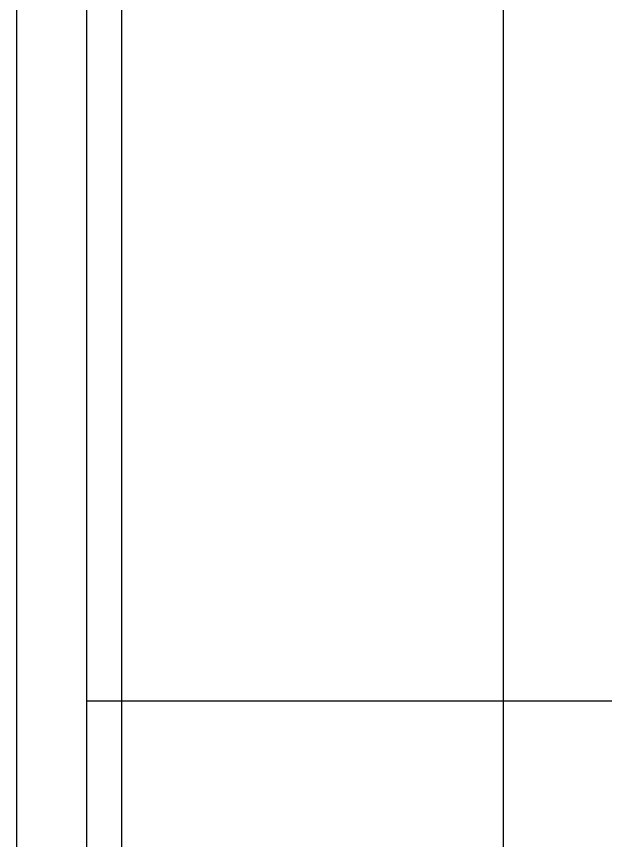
# Model space of a CAD drawing. Header units: millimetres. Extents: x 863 to 5283, y 810 to 2397.
# Drawn here: x 1717.11 to 1725.52, y 1436.89 to 1448.65 of the extents above; entities that cross this region are included whole.
import ezdxf

# ---------------------------------------------------------------- set-up
doc = ezdxf.new("R2010")
doc.units = ezdxf.units.MM
for name, color, linetype in [('Meble', 42, 'Continuous'), ('Płytki', 254, 'Continuous'), ('Wbudowane', 175, 'Continuous'), ('Ściany', 7, 'Continuous')]:
    doc.layers.add(name, color=color, linetype=linetype)

# ---------------------------------------------------------------- blocks, each defined once
blk = doc.blocks.new('Z$W@#17807')
blk.add_line((0, 257.2), (0, 0))
blk = doc.blocks.new('Z$W@#11585')
blk.add_line((0, 134.2), (0, 0))
blk = doc.blocks.new('Z$W@#14502')
blk.add_line((5.45, 158.952), (5.45, 121.924))

msp = doc.modelspace()

# ---------------------------------------------------------------- linework, layer by layer
at = {"layer": 'Płytki'}
for p, q in [((1718.11, 1498.882), (1718.11, 1243.182)), ((1718.11, 1438.882), (1896.61, 1438.882))]:
    msp.add_line(p, q, dxfattribs=at)

# ---------------------------------------------------------------- block references
at = {"layer": 'Meble'}
msp.add_blockref('Z$W@#11585', (1718.61, 1363.682), dxfattribs=at)
at = {"layer": 'Wbudowane'}
msp.add_blockref('Z$W@#14502', (1718.61, 1304.079), dxfattribs=at)
at = {"layer": 'Ściany'}
msp.add_blockref('Z$W@#17807', (1717.11, 1242.182), dxfattribs=at)

doc.saveas('drawing.dxf')
